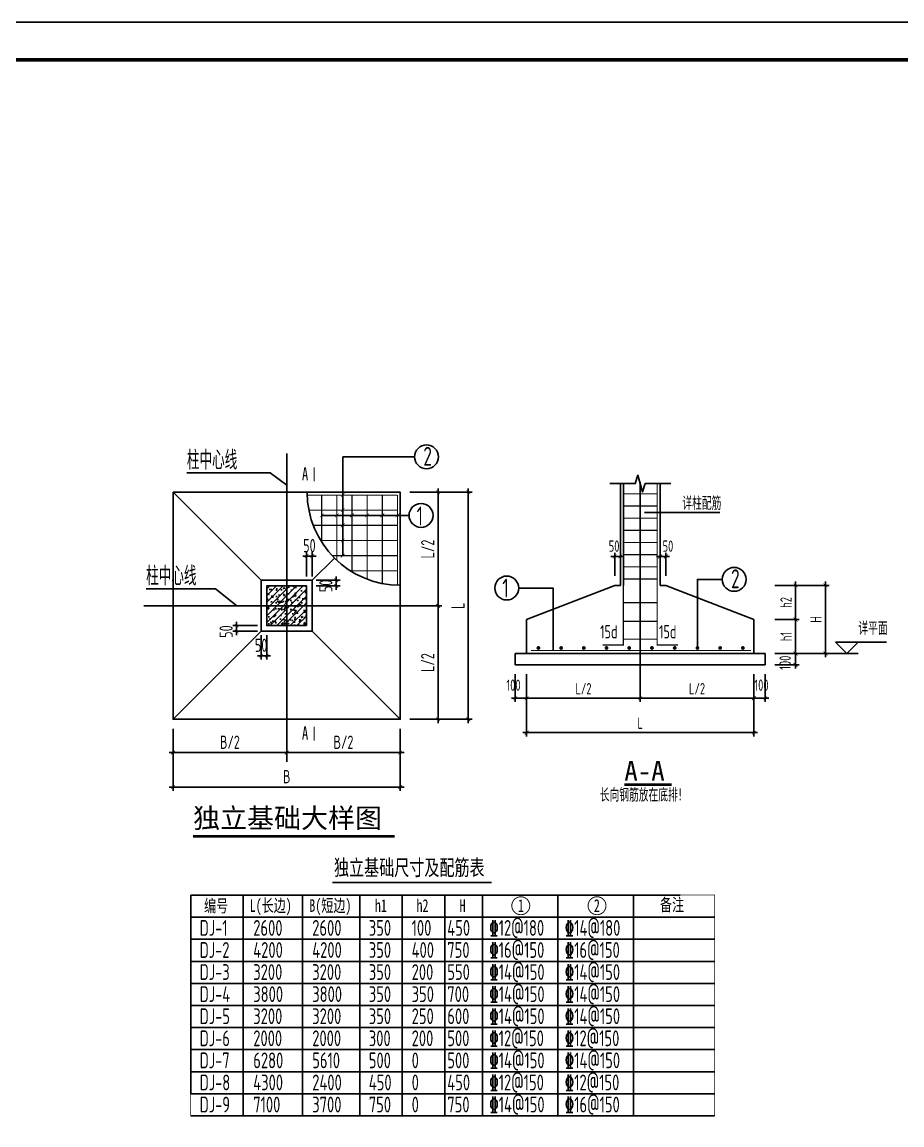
# Model space of a CAD drawing. Extents: x -638872 to -278819, y -139534 to 213996.
# Drawn here: x -498052 to -474816, y 73512 to 102652 of the extents above; entities that cross this region are included whole.
import ezdxf
from ezdxf.enums import TextEntityAlignment as Align

# ---------------------------------------------------------------- set-up
doc = ezdxf.new("R2010")
doc.units = 0
doc.header["$LTSCALE"] = 1000
doc.header["$MEASUREMENT"] = 0
doc.layers.get('0').update_dxf_attribs({"linetype": 'CONTINUOUS'})
doc.layers.get('Defpoints').update_dxf_attribs({"linetype": 'CONTINUOUS'})
for name, color, linetype in [('3T_WOOD', 21, 'CONTINUOUS'), ('DIM_SYMB', 3, 'CONTINUOUS'), ('PUB_TEXT', 7, 'CONTINUOUS'), ('REIN', 1, 'CONTINUOUS'), ('TEXT', 7, 'CONTINUOUS'), ('THIN', 7, 'CONTINUOUS'), ('TK', 4, 'CONTINUOUS')]:
    doc.layers.add(name, color=color, linetype=linetype)
doc.layers.add('COLU_HATCH', color=251, linetype='CONTINUOUS', lineweight=0)
doc.layers.add('DIM', color=3, linetype='CONTINUOUS', lineweight=0)
doc.styles.add('TSSD_Dimension', font='tssdeng.shx', dxfattribs={"width": 0.7, "bigfont": 'hztxt.shx'})
doc.styles.add('TSSD_Label', font='tssdeng.shx', dxfattribs={"width": 0.7, "bigfont": 'hztxt.shx'})
doc.styles.add('TSSD_REIN', font='tssdeng.shx', dxfattribs={"width": 0.7, "bigfont": 'tssdchn.shx'})
doc.styles.add('宋体', font='')
doc.styles.add('黑体', font='simhei.ttf', dxfattribs={"width": 0.8})
doc.styles.get('宋体').set_extended_font_data('宋体')
doc.dimstyles.new('TSSD_100_100', dxfattribs={"dimtxt": 300, "dimasz": 100, "dimexe": 100, "dimexo": 250, "dimgap": 100, "dimtad": 1, "dimdec": 0, "dimzin": 0, "dimdsep": 46, "dimtxsty": 'TSSD_Dimension', "dimblk": 'ARCHTICK', "dimblk1": 'ARCHTICK', "dimblk2": 'ARCHTICK', "dimcen": 0, "dimdle": 100, "dimclrt": 7, "dimadec": 0, "dimazin": 0, "dimtfac": 1, "dimtdec": 0, "dimtix": 1, "dimtmove": 2, "dimatfit": 3, "dimfxl": 0, "dimtolj": 1, "dimtzin": 0, "dimarcsym": 0})

# ---------------------------------------------------------------- blocks, each defined once
blk = doc.blocks.new('_ArchTick')
at = {"color": 0, "linetype": 'ByBlock', "const_width": 0.15}
blk.add_lwpolyline([(-0.5, -0.5), (0.5, 0.5)], dxfattribs=at)
blk = doc.blocks.new('*D523')
at = {"layer": 'Defpoints', "color": 0}
for p in [(3095, 6102), (3245, 6102), (3095, 5309)]:
    blk.add_point(p, dxfattribs=at)
at = {"layer": 'DIM', "color": 0, "lineweight": -2}
for p, q in [((3095, 5852), (3095, 5209)), ((3245, 5852), (3245, 5209)), ((3095, 5309), (2995, 5309)), ((3245, 5309), (3095, 5309)), ((3245, 5309), (3345, 5309))]:
    blk.add_line(p, q, dxfattribs=at)
at = {"layer": 'DIM', "color": 0, "lineweight": -2, "xscale": 100, "yscale": 100, "zscale": 100}
blk.add_blockref('_ArchTick', (3095, 5309), dxfattribs=at)
at = {"layer": 'DIM', "color": 0, "lineweight": -2, "xscale": 100, "yscale": 100, "zscale": 100, "rotation": 180}
blk.add_blockref('_ArchTick', (3245, 5309), dxfattribs=at)
at = {"layer": 'DIM', "color": 7, "insert": (3095, 5584), "char_height": 350, "attachment_point": 5, "style": 'TSSD_Dimension'}
blk.add_mtext('\\A1;50', dxfattribs=at)
blk = doc.blocks.new('*D524')
at = {"layer": 'Defpoints', "color": 0}
for p in [(2446, 5952), (3245, 6102), (3245, 5952)]:
    blk.add_point(p, dxfattribs=at)
at = {"layer": 'DIM', "color": 0, "lineweight": -2}
for p, q in [((2446, 6102), (2446, 6202)), ((2995, 6102), (2346, 6102)), ((2995, 5952), (2346, 5952)), ((2446, 6102), (2446, 5952)), ((2446, 5952), (2446, 5852))]:
    blk.add_line(p, q, dxfattribs=at)
at = {"layer": 'DIM', "color": 0, "lineweight": -2, "xscale": 100, "yscale": 100, "zscale": 100}
for p, rotation in [((2446, 6102), 270), ((2446, 5952), 90)]:
    blk.add_blockref('_ArchTick', p, dxfattribs=dict(at, rotation=rotation))
at = {"layer": 'DIM', "color": 7, "insert": (2171, 5946), "char_height": 350, "attachment_point": 5, "rotation": 90, "style": 'TSSD_Dimension'}
blk.add_mtext('\\A1;50', dxfattribs=at)
blk = doc.blocks.new('*D525')
at = {"layer": 'Defpoints', "color": 0}
for p in [(4445, 7942), (4295, 7152), (4445, 7152)]:
    blk.add_point(p, dxfattribs=at)
at = {"layer": 'DIM', "color": 0, "lineweight": -2}
for p, q in [((4295, 7942), (4195, 7942)), ((4295, 7402), (4295, 8042)), ((4295, 7942), (4445, 7942)), ((4445, 7402), (4445, 8042)), ((4445, 7942), (4545, 7942))]:
    blk.add_line(p, q, dxfattribs=at)
at = {"layer": 'DIM', "color": 0, "lineweight": -2, "xscale": 100, "yscale": 100, "zscale": 100}
blk.add_blockref('_ArchTick', (4295, 7942), dxfattribs=at)
at = {"layer": 'DIM', "color": 0, "lineweight": -2, "xscale": 100, "yscale": 100, "zscale": 100, "rotation": 180}
blk.add_blockref('_ArchTick', (4445, 7942), dxfattribs=at)
at = {"layer": 'DIM', "color": 7, "insert": (4370, 8217), "char_height": 350, "attachment_point": 5, "style": 'TSSD_Dimension'}
blk.add_mtext('\\A1;50', dxfattribs=at)
blk = doc.blocks.new('*D526')
at = {"layer": 'Defpoints', "color": 0}
for p in [(4295, 7302), (5079, 7302), (4295, 7152)]:
    blk.add_point(p, dxfattribs=at)
at = {"layer": 'DIM', "color": 0, "lineweight": -2}
for p, q in [((4545, 7302), (5179, 7302)), ((5079, 7302), (5079, 7402)), ((5079, 7152), (5079, 7302)), ((4545, 7152), (5179, 7152)), ((5079, 7152), (5079, 7052))]:
    blk.add_line(p, q, dxfattribs=at)
at = {"layer": 'DIM', "color": 0, "lineweight": -2, "xscale": 100, "yscale": 100, "zscale": 100}
for p, rotation in [((5079, 7302), 270), ((5079, 7152), 90)]:
    blk.add_blockref('_ArchTick', p, dxfattribs=dict(at, rotation=rotation))
at = {"layer": 'DIM', "color": 7, "insert": (4804, 7152), "char_height": 350, "attachment_point": 5, "rotation": 90, "style": 'TSSD_Dimension'}
blk.add_mtext('\\A1;50', dxfattribs=at)
blk = doc.blocks.new('*D527')
at = {"layer": 'Defpoints', "color": 0}
for p in [(770, 3627), (3770, 3627), (3770, 2747)]:
    blk.add_point(p, dxfattribs=at)
at = {"layer": 'DIM', "color": 0, "lineweight": -2}
for p, q in [((770, 3377), (770, 2647)), ((3770, 3377), (3770, 2647)), ((670, 2747), (3870, 2747))]:
    blk.add_line(p, q, dxfattribs=at)
at = {"layer": 'DIM', "color": 0, "lineweight": -2, "xscale": 100, "yscale": 100, "zscale": 100, "rotation": 180}
blk.add_blockref('_ArchTick', (770, 2747), dxfattribs=at)
at = {"layer": 'DIM', "color": 0, "lineweight": -2, "xscale": 100, "yscale": 100, "zscale": 100}
blk.add_blockref('_ArchTick', (3770, 2747), dxfattribs=at)
at = {"layer": 'DIM', "color": 7, "insert": (2270, 3022), "char_height": 350, "attachment_point": 5, "style": 'TSSD_Dimension'}
blk.add_mtext('\\A1;B/2', dxfattribs=at)
blk = doc.blocks.new('*D528')
at = {"layer": 'Defpoints', "color": 0}
for p in [(3770, 3627), (6770, 3627), (6770, 2747)]:
    blk.add_point(p, dxfattribs=at)
at = {"layer": 'DIM', "color": 0, "lineweight": -2}
for p, q in [((3770, 3377), (3770, 2647)), ((6770, 3377), (6770, 2647)), ((3670, 2747), (6870, 2747))]:
    blk.add_line(p, q, dxfattribs=at)
at = {"layer": 'DIM', "color": 0, "lineweight": -2, "xscale": 100, "yscale": 100, "zscale": 100, "rotation": 180}
blk.add_blockref('_ArchTick', (3770, 2747), dxfattribs=at)
at = {"layer": 'DIM', "color": 0, "lineweight": -2, "xscale": 100, "yscale": 100, "zscale": 100}
blk.add_blockref('_ArchTick', (6770, 2747), dxfattribs=at)
at = {"layer": 'DIM', "color": 7, "insert": (5270, 3022), "char_height": 350, "attachment_point": 5, "style": 'TSSD_Dimension'}
blk.add_mtext('\\A1;B/2', dxfattribs=at)
blk = doc.blocks.new('*D529')
at = {"layer": 'Defpoints', "color": 0}
for p in [(770, 3627), (6770, 3627), (6770, 1837)]:
    blk.add_point(p, dxfattribs=at)
at = {"layer": 'DIM', "color": 0, "lineweight": -2}
for p, q in [((770, 3377), (770, 1737)), ((6770, 3377), (6770, 1737)), ((670, 1837), (6870, 1837))]:
    blk.add_line(p, q, dxfattribs=at)
at = {"layer": 'DIM', "color": 0, "lineweight": -2, "xscale": 100, "yscale": 100, "zscale": 100, "rotation": 180}
blk.add_blockref('_ArchTick', (770, 1837), dxfattribs=at)
at = {"layer": 'DIM', "color": 0, "lineweight": -2, "xscale": 100, "yscale": 100, "zscale": 100}
blk.add_blockref('_ArchTick', (6770, 1837), dxfattribs=at)
at = {"layer": 'DIM', "color": 7, "insert": (3770, 2112), "char_height": 350, "attachment_point": 5, "style": 'TSSD_Dimension'}
blk.add_mtext('\\A1;B', dxfattribs=at)
blk = doc.blocks.new('*D530')
at = {"layer": 'Defpoints', "color": 0}
for p in [(6770, 9627), (6770, 6627), (7769, 6627)]:
    blk.add_point(p, dxfattribs=at)
at = {"layer": 'DIM', "color": 0, "lineweight": -2}
for p, q in [((7020, 9627), (7869, 9627)), ((7769, 9727), (7769, 6527)), ((7020, 6627), (7869, 6627))]:
    blk.add_line(p, q, dxfattribs=at)
at = {"layer": 'DIM', "color": 0, "lineweight": -2, "xscale": 100, "yscale": 100, "zscale": 100}
for p, rotation in [((7769, 9627), 90), ((7769, 6627), 270)]:
    blk.add_blockref('_ArchTick', p, dxfattribs=dict(at, rotation=rotation))
at = {"layer": 'DIM', "color": 7, "insert": (7494, 8127), "char_height": 350, "attachment_point": 5, "rotation": 90, "style": 'TSSD_Dimension'}
blk.add_mtext('\\A1;L/2', dxfattribs=at)
blk = doc.blocks.new('*D531')
at = {"layer": 'Defpoints', "color": 0}
for p in [(6770, 6627), (6770, 3627), (7769, 3627)]:
    blk.add_point(p, dxfattribs=at)
at = {"layer": 'DIM', "color": 0, "lineweight": -2}
for p, q in [((7769, 6727), (7769, 3527)), ((7020, 6627), (7869, 6627)), ((7020, 3627), (7869, 3627))]:
    blk.add_line(p, q, dxfattribs=at)
at = {"layer": 'DIM', "color": 0, "lineweight": -2, "xscale": 100, "yscale": 100, "zscale": 100}
for p, rotation in [((7769, 6627), 90), ((7769, 3627), 270)]:
    blk.add_blockref('_ArchTick', p, dxfattribs=dict(at, rotation=rotation))
at = {"layer": 'DIM', "color": 7, "insert": (7494, 5127), "char_height": 350, "attachment_point": 5, "rotation": 90, "style": 'TSSD_Dimension'}
blk.add_mtext('\\A1;L/2', dxfattribs=at)
blk = doc.blocks.new('*D532')
at = {"layer": 'Defpoints', "color": 0}
for p in [(6770, 9627), (6770, 3627), (8567, 3627)]:
    blk.add_point(p, dxfattribs=at)
at = {"layer": 'DIM', "color": 0, "lineweight": -2}
for p, q in [((7020, 9627), (8667, 9627)), ((8567, 9727), (8567, 3527)), ((7020, 3627), (8667, 3627))]:
    blk.add_line(p, q, dxfattribs=at)
at = {"layer": 'DIM', "color": 0, "lineweight": -2, "xscale": 100, "yscale": 100, "zscale": 100}
for p, rotation in [((8567, 9627), 90), ((8567, 3627), 270)]:
    blk.add_blockref('_ArchTick', p, dxfattribs=dict(at, rotation=rotation))
at = {"layer": 'DIM', "color": 7, "insert": (8292, 6627), "char_height": 350, "attachment_point": 5, "rotation": 90, "style": 'TSSD_Dimension'}
blk.add_mtext('\\A1;L', dxfattribs=at)
blk = doc.blocks.new('*D543')
at = {"layer": 'Defpoints', "color": 0}
for p in [(842, 3719), (6842, 3719), (6842, 1928)]:
    blk.add_point(p, dxfattribs=at)
at = {"layer": 'DIM', "color": 0, "lineweight": -2}
for p, q in [((842, 3469), (842, 1828)), ((6842, 3469), (6842, 1828)), ((742, 1928), (6942, 1928))]:
    blk.add_line(p, q, dxfattribs=at)
at = {"layer": 'DIM', "color": 0, "lineweight": -2, "xscale": 100, "yscale": 100, "zscale": 100, "rotation": 180}
blk.add_blockref('_ArchTick', (842, 1928), dxfattribs=at)
at = {"layer": 'DIM', "color": 0, "lineweight": -2, "xscale": 100, "yscale": 100, "zscale": 100}
blk.add_blockref('_ArchTick', (6842, 1928), dxfattribs=at)
at = {"layer": 'DIM', "color": 7, "insert": (3842, 2178), "char_height": 300, "attachment_point": 5, "style": 'TSSD_Dimension'}
blk.add_mtext('\\A1;L', dxfattribs=at)
blk = doc.blocks.new('*D533')
at = {"layer": 'Defpoints', "color": 0}
for p in [(3317, 6581), (3167, 5819), (3317, 5819)]:
    blk.add_point(p, dxfattribs=at)
at = {"layer": 'DIM', "color": 0, "lineweight": -2}
for p, q in [((3167, 6581), (3067, 6581)), ((3167, 6069), (3167, 6681)), ((3167, 6581), (3317, 6581)), ((3317, 6069), (3317, 6681)), ((3317, 6581), (3417, 6581))]:
    blk.add_line(p, q, dxfattribs=at)
at = {"layer": 'DIM', "color": 0, "lineweight": -2, "xscale": 100, "yscale": 100, "zscale": 100}
blk.add_blockref('_ArchTick', (3167, 6581), dxfattribs=at)
at = {"layer": 'DIM', "color": 0, "lineweight": -2, "xscale": 100, "yscale": 100, "zscale": 100, "rotation": 180}
blk.add_blockref('_ArchTick', (3317, 6581), dxfattribs=at)
at = {"layer": 'DIM', "color": 7, "insert": (3151, 6856), "char_height": 300, "attachment_point": 5, "style": 'TSSD_Dimension'}
blk.add_mtext('\\A1;50', dxfattribs=at)
blk = doc.blocks.new('*D534')
at = {"layer": 'Defpoints', "color": 0}
for p in [(4367, 6581), (4367, 5819), (4517, 5819)]:
    blk.add_point(p, dxfattribs=at)
at = {"layer": 'DIM', "color": 0, "lineweight": -2}
for p, q in [((4367, 6581), (4267, 6581)), ((4367, 6069), (4367, 6681)), ((4517, 6581), (4367, 6581)), ((4517, 6069), (4517, 6681)), ((4517, 6581), (4617, 6581))]:
    blk.add_line(p, q, dxfattribs=at)
at = {"layer": 'DIM', "color": 0, "lineweight": -2, "xscale": 100, "yscale": 100, "zscale": 100}
blk.add_blockref('_ArchTick', (4367, 6581), dxfattribs=at)
at = {"layer": 'DIM', "color": 0, "lineweight": -2, "xscale": 100, "yscale": 100, "zscale": 100, "rotation": 180}
blk.add_blockref('_ArchTick', (4517, 6581), dxfattribs=at)
at = {"layer": 'DIM', "color": 7, "insert": (4573, 6856), "char_height": 300, "attachment_point": 5, "style": 'TSSD_Dimension'}
blk.add_mtext('\\A1;50', dxfattribs=at)
blk = doc.blocks.new('*D535')
at = {"layer": 'Defpoints', "color": 0}
for p in [(7142, 4019), (7942, 4019), (7142, 3719)]:
    blk.add_point(p, dxfattribs=at)
at = {"layer": 'DIM', "color": 0, "lineweight": -2}
for p, q in [((7942, 3619), (7942, 4119)), ((7392, 4019), (8042, 4019)), ((7392, 3719), (8042, 3719))]:
    blk.add_line(p, q, dxfattribs=at)
at = {"layer": 'DIM', "color": 0, "lineweight": -2, "xscale": 100, "yscale": 100, "zscale": 100}
for p, rotation in [((7942, 4019), 90), ((7942, 3719), 270)]:
    blk.add_blockref('_ArchTick', p, dxfattribs=dict(at, rotation=rotation))
at = {"layer": 'DIM', "color": 7, "insert": (7667, 3776), "char_height": 300, "attachment_point": 5, "rotation": 90, "style": 'TSSD_Dimension'}
blk.add_mtext('\\A1;100', dxfattribs=at)
blk = doc.blocks.new('*D536')
at = {"layer": 'Defpoints', "color": 0}
for p in [(7142, 4919), (7942, 4919), (7142, 4019)]:
    blk.add_point(p, dxfattribs=at)
at = {"layer": 'DIM', "color": 0, "lineweight": -2}
for p, q in [((7942, 3919), (7942, 5019)), ((7392, 4919), (8042, 4919)), ((7392, 4019), (8042, 4019))]:
    blk.add_line(p, q, dxfattribs=at)
at = {"layer": 'DIM', "color": 0, "lineweight": -2, "xscale": 100, "yscale": 100, "zscale": 100}
for p, rotation in [((7942, 4919), 90), ((7942, 4019), 270)]:
    blk.add_blockref('_ArchTick', p, dxfattribs=dict(at, rotation=rotation))
at = {"layer": 'DIM', "color": 7, "insert": (7692, 4469), "char_height": 300, "attachment_point": 5, "rotation": 90, "style": 'TSSD_Dimension'}
blk.add_mtext('\\A1;h1', dxfattribs=at)
blk = doc.blocks.new('*D537')
at = {"layer": 'Defpoints', "color": 0}
for p in [(7331, 5819), (7942, 5819), (7142, 4919)]:
    blk.add_point(p, dxfattribs=at)
at = {"layer": 'DIM', "color": 0, "lineweight": -2}
for p, q in [((7942, 4819), (7942, 5919)), ((7581, 5819), (8042, 5819)), ((7392, 4919), (8042, 4919))]:
    blk.add_line(p, q, dxfattribs=at)
at = {"layer": 'DIM', "color": 0, "lineweight": -2, "xscale": 100, "yscale": 100, "zscale": 100}
for p, rotation in [((7942, 5819), 90), ((7942, 4919), 270)]:
    blk.add_blockref('_ArchTick', p, dxfattribs=dict(at, rotation=rotation))
at = {"layer": 'DIM', "color": 7, "insert": (7692, 5369), "char_height": 300, "attachment_point": 5, "rotation": 90, "style": 'TSSD_Dimension'}
blk.add_mtext('\\A1;h2', dxfattribs=at)
blk = doc.blocks.new('*D538')
at = {"layer": 'Defpoints', "color": 0}
for p in [(7142, 5819), (8733, 5819), (7142, 4019)]:
    blk.add_point(p, dxfattribs=at)
at = {"layer": 'DIM', "color": 0, "lineweight": -2}
for p, q in [((8733, 3919), (8733, 5919)), ((7392, 5819), (8833, 5819)), ((7392, 4019), (8833, 4019))]:
    blk.add_line(p, q, dxfattribs=at)
at = {"layer": 'DIM', "color": 0, "lineweight": -2, "xscale": 100, "yscale": 100, "zscale": 100}
for p, rotation in [((8733, 5819), 90), ((8733, 4019), 270)]:
    blk.add_blockref('_ArchTick', p, dxfattribs=dict(at, rotation=rotation))
at = {"layer": 'DIM', "color": 7, "insert": (8483, 4919), "char_height": 300, "attachment_point": 5, "rotation": 90, "style": 'TSSD_Dimension'}
blk.add_mtext('\\A1;H', dxfattribs=at)
blk = doc.blocks.new('*D539')
at = {"layer": 'Defpoints', "color": 0}
for p in [(542, 3719), (842, 3719), (842, 2838)]:
    blk.add_point(p, dxfattribs=at)
at = {"layer": 'DIM', "color": 0, "lineweight": -2}
for p, q in [((542, 3469), (542, 2738)), ((842, 3469), (842, 2738)), ((442, 2838), (942, 2838))]:
    blk.add_line(p, q, dxfattribs=at)
at = {"layer": 'DIM', "color": 0, "lineweight": -2, "xscale": 100, "yscale": 100, "zscale": 100, "rotation": 180}
blk.add_blockref('_ArchTick', (542, 2838), dxfattribs=at)
at = {"layer": 'DIM', "color": 0, "lineweight": -2, "xscale": 100, "yscale": 100, "zscale": 100}
blk.add_blockref('_ArchTick', (842, 2838), dxfattribs=at)
at = {"layer": 'DIM', "color": 7, "insert": (495, 3183), "char_height": 300, "attachment_point": 5, "style": 'TSSD_Dimension'}
blk.add_mtext('\\A1;100', dxfattribs=at)
blk = doc.blocks.new('*D540')
at = {"layer": 'Defpoints', "color": 0}
for p in [(842, 3719), (3842, 3719), (3842, 2838)]:
    blk.add_point(p, dxfattribs=at)
at = {"layer": 'DIM', "color": 0, "lineweight": -2}
for p, q in [((842, 3469), (842, 2738)), ((3842, 3469), (3842, 2738)), ((742, 2838), (3942, 2838))]:
    blk.add_line(p, q, dxfattribs=at)
at = {"layer": 'DIM', "color": 0, "lineweight": -2, "xscale": 100, "yscale": 100, "zscale": 100, "rotation": 180}
blk.add_blockref('_ArchTick', (842, 2838), dxfattribs=at)
at = {"layer": 'DIM', "color": 0, "lineweight": -2, "xscale": 100, "yscale": 100, "zscale": 100}
blk.add_blockref('_ArchTick', (3842, 2838), dxfattribs=at)
at = {"layer": 'DIM', "color": 7, "insert": (2342, 3088), "char_height": 300, "attachment_point": 5, "style": 'TSSD_Dimension'}
blk.add_mtext('\\A1;L/2', dxfattribs=at)
blk = doc.blocks.new('*D541')
at = {"layer": 'Defpoints', "color": 0}
for p in [(3842, 3719), (6842, 3719), (6842, 2838)]:
    blk.add_point(p, dxfattribs=at)
at = {"layer": 'DIM', "color": 0, "lineweight": -2}
for p, q in [((3842, 3469), (3842, 2738)), ((6842, 3469), (6842, 2738)), ((3742, 2838), (6942, 2838))]:
    blk.add_line(p, q, dxfattribs=at)
at = {"layer": 'DIM', "color": 0, "lineweight": -2, "xscale": 100, "yscale": 100, "zscale": 100, "rotation": 180}
blk.add_blockref('_ArchTick', (3842, 2838), dxfattribs=at)
at = {"layer": 'DIM', "color": 0, "lineweight": -2, "xscale": 100, "yscale": 100, "zscale": 100}
blk.add_blockref('_ArchTick', (6842, 2838), dxfattribs=at)
at = {"layer": 'DIM', "color": 7, "insert": (5342, 3088), "char_height": 300, "attachment_point": 5, "style": 'TSSD_Dimension'}
blk.add_mtext('\\A1;L/2', dxfattribs=at)
blk = doc.blocks.new('*D542')
at = {"layer": 'Defpoints', "color": 0}
for p in [(6842, 3719), (7142, 3719), (7142, 2838)]:
    blk.add_point(p, dxfattribs=at)
at = {"layer": 'DIM', "color": 0, "lineweight": -2}
for p, q in [((6842, 3469), (6842, 2738)), ((7142, 3469), (7142, 2738)), ((6742, 2838), (7242, 2838))]:
    blk.add_line(p, q, dxfattribs=at)
at = {"layer": 'DIM', "color": 0, "lineweight": -2, "xscale": 100, "yscale": 100, "zscale": 100, "rotation": 180}
blk.add_blockref('_ArchTick', (6842, 2838), dxfattribs=at)
at = {"layer": 'DIM', "color": 0, "lineweight": -2, "xscale": 100, "yscale": 100, "zscale": 100}
blk.add_blockref('_ArchTick', (7142, 2838), dxfattribs=at)
at = {"layer": 'DIM', "color": 7, "insert": (7043, 3183), "char_height": 300, "attachment_point": 5, "style": 'TSSD_Dimension'}
blk.add_mtext('\\A1;100', dxfattribs=at)
blk = doc.blocks.new('GeYuanFrame_45878885', base_point=(18.76, 4.34))
at = {"layer": 'TK'}
blk.add_line((43.76, 414.34), (751.76, 414.34), dxfattribs=at)
blk.add_lwpolyline([(18.76, 424.34), (761.76, 424.34), (761.76, 4.34), (18.76, 4.34), (18.76, 424.34)], dxfattribs=at)
at = {"layer": 'TK', "const_width": 1}
blk.add_lwpolyline([(751.76, 414.34), (43.76, 414.34), (43.76, 14.34), (751.76, 14.34)], close=True, dxfattribs=at)
blk = doc.blocks.new('A$C35EC7706')
h = blk.add_hatch()
h.set_pattern_fill('钢筋混凝土', color=256, scale=50, style=0)
h.set_pattern_definition([(45, (-209920.32, -133232.81), (-88.38835, 88.38835), []), (50, (-209920.32, -133232.8), (358.6301, -31.37607), [37.5, -412.5]), (355, (-209920.32, -133232.8), (-69.37567, 376.09607), [30, -330]), (100.4514, (-209890.44, -133235.43), (289.2547, 344.71977), [31.8701, -350.57106]), (46.1842, (-209920.32, -133132.8), (533.6205, -82.7595), [56.25, -618.75]), (96.6356, (-209875.86, -133139.7), (467.3314, 487.0589), [47.8051, -525.8565]), (351.1842, (-209920.3, -133132.8), (467.331, 487.0593), [45, -495]), (21, (-209870.32, -133157.8), (298.45353, -201.30945), [37.5, -412.5]), (326, (-209870.32, -133157.8), (121.65767, 362.575), [30, -330]), (71.4514, (-209845.45, -133174.6), (420.1113, 161.26525), [31.8701, -350.57106]), (37.5, (-209920.32, -133232.81), (6.07993, 166.44693), [0, -326, 0, -335, 0, -331.25]), (7.5, (-209920.32, -133232.81), (131.53477, 197.20586), [0, -191, 0, -318.5, 0, -126.25]), (327.5, (-210031.82, -133232.81), (266.91122, -11.277436), [0, -125, 0, -390, 0, -517.5]), (317.5, (-210081.82, -133232.81), (291.59308, 50.0525), [0, -162.5, 0, -259, 0, -367.5])])
h.paths.add_polyline_path([(3244.6, 7152.4), (3244.6, 6102.4), (4294.6, 6102.4), (4294.6, 7152.4)])
for p, q in [((3769.6, 10652.9), (3769.6, 2505.3)), ((5248.5, 7952.4), (5248.5, 10561.9)), ((5248.5, 10561.9), (7145.3, 10561.9)), ((3094.6, 7302.4), (769.6, 9627.4)), ((4694.6, 9015.6), (7002.4, 9015.6)), ((4444.6, 7302.4), (5030.5, 7888.4)), ((4294.6, 7152.4), (3244.6, 7152.4)), ((4294.6, 6102.4), (4294.6, 7152.4)), ((7635.2, 6627.4), (0, 6627.4)), ((769.6, 3627.4), (3094.6, 5952.4)), ((4444.6, 5952.4), (6769.6, 3627.4))]:
    blk.add_line(p, q)
at = {"const_width": 30}
for points in [[(4493.9, 9915.9), (4493.9, 10284.5)], [(4493.9, 3063.3), (4493.9, 3431.8)]]:
    blk.add_lwpolyline(points, dxfattribs=at)
for points in [[(1134.8, 10137.8), (3332.8, 10137.8), (3769.6, 9811.2)], [(769.6, 9627.4), (6769.6, 9627.4), (6769.6, 3627.4), (769.6, 3627.4), (769.6, 9627.4)], [(58.5, 7075.9), (1887.1, 7075.9), (2452.7, 6627.4)], [(4294.6, 6102.4), (4294.6, 7152.4), (3244.6, 7152.4), (3244.6, 6102.4), (4294.6, 6102.4)]]:
    blk.add_lwpolyline(points)
blk.add_lwpolyline([(4444.6, 5952.4), (4444.6, 7302.4), (3094.6, 7302.4), (3094.6, 5952.4)], close=True)
for centre in [(7461.2, 10561.9), (7318.4, 9015.6)]:
    blk.add_circle(centre, 315.9)
blk.add_arc((6769.6, 9627.4), 2459.4, 180, 270)
at = {"layer": 'DIM_SYMB', "const_width": 70}
blk.add_lwpolyline([(1297, 538.8), (6617.5, 538.8)], dxfattribs=at)
at = {"layer": 'REIN', "const_width": 30}
for points in [[(4310.2, 9552.4), (6694.6, 9552.4)], [(4694.6, 9552.4), (4694.6, 8307.2)], [(5094.6, 9552.4), (5094.6, 7826.6)], [(5494.6, 9552.4), (5494.6, 7524.3)], [(5894.6, 9552.4), (5894.6, 7328.9)], [(6294.6, 9552.4), (6294.6, 7214.3)], [(6694.6, 9552.4), (6694.6, 7168)], [(4356.5, 9152.4), (6694.6, 9152.4)], [(4471.1, 8752.4), (6694.6, 8752.4)], [(4666.5, 8352.4), (6694.6, 8352.4)], [(4968.8, 7952.4), (6694.6, 7952.4)], [(5449.3, 7552.4), (6694.6, 7552.4)]]:
    blk.add_lwpolyline(points, dxfattribs=at)
at = {"layer": 'DIM', "xscale": 100, "yscale": 100, "zscale": 100, "rotation": 180}
for p in [(5248.5, 9552.4), (4694.6, 9015.6), (5094.6, 9015.6), (5248.5, 9152.4), (5494.6, 9015.6), (5894.6, 9015.6), (6294.6, 9015.6), (6694.6, 9015.6), (5248.5, 8752.4), (5248.5, 8352.4), (5248.5, 7952.4)]:
    blk.add_blockref('_ArchTick', p, dxfattribs=at)
at = {"layer": 'DIM_SYMB', "color": 7, "style": '黑体'}
blk.add_text('独立基础大样图', height=522.78, dxfattribs=at).set_placement((1297, 755.6))
at = {"layer": 'TEXT', "width": 0.7}
for s, height, style, p in [('2', 500, 'TSSD_REIN', (7378.6, 10327.2)), ('柱中心线', 500, 'TSSD_REIN', (1135, 10227.2)), ('A', 350, '宋体', (4172.8, 9937.8)), ('1', 500, 'TSSD_REIN', (7202, 8747)), ('柱中心线', 500, 'TSSD_REIN', (58.7, 7165.2)), ('A', 350, '宋体', (4172.8, 3087.8))]:
    blk.add_text(s, height=height, dxfattribs=dict(at, style=style)).set_placement(p)
at = {"layer": 'DIM'}
for base, p1, p2, text, picture, middle in [((7768.5, 6627.4), (6769.6, 9627.4), (6769.6, 6627.4), 'L/2', '*D530', (7493.5, 8127.4)), ((8567.4, 3627.4), (6769.6, 9627.4), (6769.6, 3627.4), 'L', '*D532', (8292.4, 6627.4)), ((7768.5, 3627.4), (6769.6, 6627.4), (6769.6, 3627.4), 'L/2', '*D531', (7493.5, 5127.4))]:
    dim = blk.add_linear_dim(base=base, p1=p1, p2=p2, angle=90, text=text, dimstyle='TSSD_100_100', dxfattribs=at)
    dim.commit()
    dim.dimension.update_dxf_attribs({"geometry": picture, "text_midpoint": middle})
for base, p1, p2, text, picture, middle in [((4444.6, 7941.7), (4294.6, 7152.4), (4444.6, 7152.4), '50', '*D525', (4369.6, 8216.7)), ((3769.6, 2747.3), (769.6, 3627.4), (3769.6, 3627.4), 'B/2', '*D527', (2269.6, 3022.3)), ((6769.6, 1837.2), (769.6, 3627.4), (6769.6, 3627.4), 'B', '*D529', (3769.6, 2112.2)), ((6769.6, 2747.3), (3769.6, 3627.4), (6769.6, 3627.4), 'B/2', '*D528', (5269.6, 3022.3))]:
    dim = blk.add_linear_dim(base=base, p1=p1, p2=p2, text=text, dimstyle='TSSD_100_100', dxfattribs=at)
    dim.commit()
    dim.dimension.update_dxf_attribs({"geometry": picture, "text_midpoint": middle})
for base, p1, p2, picture, middle in [((5079.5, 7302.4), (4294.6, 7152.4), (4294.6, 7302.4), '*D526', (4804.5, 7152.4)), ((2446.2, 5952.4), (3244.6, 6102.4), (3244.6, 5952.4), '*D524', (2171.2, 5946.3))]:
    dim = blk.add_linear_dim(base=base, p1=p1, p2=p2, angle=90, text='50', dimstyle='TSSD_100_100', dxfattribs=at)
    dim.commit()
    dim.dimension.update_dxf_attribs({"geometry": picture, "text_midpoint": middle, "dimtype": 128})
dim = blk.add_linear_dim(base=(3094.6, 5308.9), p1=(3244.6, 6102.4), p2=(3094.6, 6102.4), text='50', dimstyle='TSSD_100_100', dxfattribs=at)
dim.commit()
dim.dimension.update_dxf_attribs({"geometry": '*D523', "text_midpoint": (3094.6, 5583.9), "dimtype": 128})
blk = doc.blocks.new('A$C3E4D3828')
for p, q in [((3317, 8509.5), (3317, 5818.6)), ((3397, 8509.5), (3397, 5818.6)), ((3842, 3468.6), (3842, 8549.2)), ((4367, 8509.5), (4367, 5818.6)), ((3957.5, 7740.6), (5941.2, 7740.6)), ((842, 4918.6), (3167, 5818.6)), ((3317, 5818.6), (3167, 5818.6)), ((4367, 5818.6), (4517, 5818.6)), ((6842, 4918.6), (4517, 5818.6)), ((842, 4018.6), (842, 4918.6)), ((6842, 4918.6), (6842, 4018.6)), ((7142, 4018.6), (542, 4018.6)), ((542, 3718.6), (542, 4018.6)), ((7142, 4018.6), (7142, 3718.6)), ((7142, 3718.6), (542, 3718.6))]:
    blk.add_line(p, q)
for points in [[(5351.7, 4165.4), (5351.7, 5978.2), (6006.9, 5978.2)], [(1539.4, 4098.6), (1539.4, 5749.1), (631.8, 5749.1)]]:
    blk.add_lwpolyline(points)
for centre in [(6322.8, 5978.2), (315.9, 5749.1)]:
    blk.add_circle(centre, 315.9)
at = {"layer": 'DIM_SYMB', "const_width": 70}
blk.add_lwpolyline([(3421.2, 555.7), (4671.7, 555.7)], dxfattribs=at)
at = {"layer": 'REIN', "const_width": 30}
for points in [[(3397, 8509.5), (3397, 4245.3), (2847.6, 4245.3)], [(4287, 8509.5), (4287, 4245.3), (4836.5, 4245.3)], [(3397, 8237.8), (4287, 8237.8)], [(3397, 7916.3), (4287, 7916.3)], [(3397, 7594.8), (4287, 7594.8)], [(3397, 7273.3), (4287, 7273.3)], [(3397, 6951.8), (4287, 6951.8)], [(3397, 6630.3), (4287, 6630.3)], [(3397, 6308.8), (4287, 6308.8)], [(3397, 5987.3), (4287, 5987.3)], [(3397, 5364), (4287, 5364)], [(3397, 4870.5), (4287, 4870.5)], [(3397, 4396.5), (4287, 4396.5)], [(956, 4098.6), (6766, 4098.6)]]:
    blk.add_lwpolyline(points, dxfattribs=at)
at = {"layer": 'REIN', "const_width": 50}
for points in [[(1126.7, 4165.4, 1), (1176.7, 4165.4, 1)], [(1726.7, 4165.4, 1), (1776.7, 4165.4, 1)], [(2326.7, 4165.4, 1), (2376.7, 4165.4, 1)], [(2926.7, 4165.4, 1), (2976.7, 4165.4, 1)], [(3526.7, 4165.4, 1), (3576.7, 4165.4, 1)], [(4126.7, 4165.4, 1), (4176.7, 4165.4, 1)], [(4726.7, 4165.4, 1), (4776.7, 4165.4, 1)], [(5326.7, 4165.4, 1), (5376.7, 4165.4, 1)], [(5926.7, 4165.4, 1), (5976.7, 4165.4, 1)], [(6526.7, 4165.4, 1), (6576.7, 4165.4, 1)]]:
    blk.add_lwpolyline(points, format="xyb", close=True, dxfattribs=at)
at = {"layer": 'THIN'}
for p, q in [((9301.1, 4018.6), (9001.1, 4318.6)), ((9001.1, 4318.6), (9601.1, 4318.6)), ((9301.1, 4018.6), (9601.1, 4318.6)), ((9601.1, 4318.6), (10341.5, 4318.6)), ((8833.3, 4018.6), (9601.1, 4018.6)), ((9301.1, 4018.6), (9301.1, 4018.6))]:
    blk.add_line(p, q, dxfattribs=at)
blk.add_lwpolyline([(3037, 8509.5), (3712, 8509.5), (3782, 8729.5), (3902, 8289.5), (3972, 8509.5), (4647, 8509.5)], dxfattribs=at)
at = {"layer": 'PUB_TEXT', "style": '黑体'}
blk.add_text('A-A', height=522.78, dxfattribs=at).set_placement((3421.2, 655.5))
at = {"layer": 'TEXT', "style": 'TSSD_REIN', "width": 0.7}
for s, height, p in [('详柱配筋', 350, (4955, 7811.8)), ('2', 500, (6240.2, 5743.5)), ('1', 500, (199.5, 5497.7))]:
    blk.add_text(s, height=height, dxfattribs=at).set_placement(p)
for p in [(2781.7, 4313.3), (4338.1, 4313.3)]:
    blk.add_text('15d', height=350, dxfattribs=at).set_placement(p, align=Align.BOTTOM_LEFT)
at = {"layer": 'THIN', "style": 'TSSD_Label', "width": 0.7}
for s, p in [('详平面', (10374, 4401.4)), ('长向钢筋放在底排！', (5089.3, 0))]:
    blk.add_text(s, height=350, dxfattribs=at).set_placement(p, align=Align.BOTTOM_RIGHT)
at = {"layer": 'DIM'}
dim = blk.add_linear_dim(base=(3317, 6581.5), p1=(3167, 5818.6), p2=(3317, 5818.6), text='50', dimstyle='TSSD_100_100', dxfattribs=at)
dim.commit()
dim.dimension.update_dxf_attribs({"geometry": '*D533', "text_midpoint": (3151.1, 6856.5), "dimtype": 128})
for base, p1, p2, angle, text, picture, middle, dimtype in [((4367, 6581.5), (4517, 5818.6), (4367, 5818.6), 180, '50', '*D534', (4572.8, 6856.5), 128), ((7941.6, 4018.6), (7142, 3718.6), (7142, 4018.6), 90, '100', '*D535', (7666.6, 3776.1), 128), ((842, 2838.4), (542, 3718.6), (842, 3718.6), 0, '100', '*D539', (494.6, 3183.4), 129), ((7142, 2838.4), (6842, 3718.6), (7142, 3718.6), 0, '100', '*D542', (7042.7, 3183.4), 129)]:
    dim = blk.add_linear_dim(base=base, p1=p1, p2=p2, angle=angle, text=text, dimstyle='TSSD_100_100', dxfattribs=at)
    dim.commit()
    dim.dimension.update_dxf_attribs({"geometry": picture, "text_midpoint": middle, "dimtype": dimtype})
for base, p1, p2, text, picture, middle in [((7941.6, 5818.6), (7142, 4918.6), (7330.9, 5818.6), 'h2', '*D537', (7691.6, 5368.6)), ((8733.3, 5818.6), (7142, 4018.6), (7142, 5818.6), 'H', '*D538', (8483.3, 4918.6)), ((7941.6, 4918.6), (7142, 4018.6), (7142, 4918.6), 'h1', '*D536', (7691.6, 4468.6))]:
    dim = blk.add_linear_dim(base=base, p1=p1, p2=p2, angle=90, text=text, dimstyle='TSSD_100_100', dxfattribs=at)
    dim.commit()
    dim.dimension.update_dxf_attribs({"geometry": picture, "text_midpoint": middle})
dim = blk.add_linear_dim(base=(6842, 1928.3), p1=(842, 3718.6), p2=(6842, 3718.6), text='L', dimstyle='TSSD_100_100', dxfattribs=at)
dim.commit()
dim.dimension.update_dxf_attribs({"geometry": '*D543', "text_midpoint": (3842, 2178.3)})
for p1, p2, picture, middle in [((842, 3718.6), (3842, 3718.6), '*D540', (2342, 3088.4)), ((3842, 3718.6), (6842, 3718.6), '*D541', (5342, 3088.4))]:
    dim = blk.add_aligned_dim(p1=p1, p2=p2, distance=-880.2, text='L/2', dimstyle='TSSD_100_100', dxfattribs=at)
    dim.commit()
    dim.dimension.update_dxf_attribs({"geometry": picture, "text_midpoint": middle})

msp = doc.modelspace()

# ---------------------------------------------------------------- linework, layer by layer
for p, q in [((-493597.72, 79584.34), (-480671.53, 79584.34)), ((-493597.72, 79584.34), (-493597.72, 74334.34)), ((-492209.9, 79584.34), (-492209.9, 73751.01)), ((-490649.44, 79584.34), (-490649.44, 73751.01)), ((-489134.95, 79584.34), (-489134.95, 73751.01)), ((-488010.47, 79584.34), (-488010.47, 73751.01)), ((-486886, 79584.34), (-486886, 73751.01)), ((-485892.83, 79584.34), (-485892.83, 73751.01)), ((-483899.75, 79584.34), (-483899.75, 73751.01)), ((-481906.66, 79584.34), (-481906.66, 73751.01)), ((-493597.72, 79001.01), (-479763.3, 79001.01)), ((-493597.72, 78417.68), (-479763.3, 78417.68)), ((-493597.72, 78417.68), (-479763.3, 78417.68)), ((-493597.72, 77834.34), (-479763.3, 77834.34)), ((-493597.72, 77251.01), (-479763.3, 77251.01)), ((-493597.72, 76667.68), (-479763.3, 76667.68)), ((-493597.72, 76084.34), (-479763.3, 76084.34)), ((-493597.72, 75501.01), (-479763.3, 75501.01)), ((-493597.72, 74917.68), (-479763.3, 74917.68)), ((-493597.72, 74334.34), (-479763.3, 74334.34)), ((-493597.72, 73751.01), (-479763.3, 73751.01))]:
    msp.add_line(p, q)
for points, const_width in [([(-489857.18, 79916.85), (-485647.2, 79916.85)], 41.67), ([(-493597.72, 79584.34), (-493597.72, 73751.01)], 16.67), ([(-479763.3, 73751.01), (-479763.3, 79584.34), (-493597.72, 79584.34)], 16.67)]:
    msp.add_lwpolyline(points, dxfattribs=dict(const_width=const_width))
at = {"const_width": 25}
for points in [[(-484644.79, 79303.55, 1), (-485118.16, 79303.55, 1)], [(-482631.53, 79303.55, 1), (-483104.9, 79303.55, 1)]]:
    msp.add_lwpolyline(points, format="xyb", close=True, dxfattribs=at)

# ---------------------------------------------------------------- block references
at = {"layer": '3T_WOOD'}
for name, p in [('A$C35EC7706', (-494833.77, 80601.93)), ('A$C3E4D3828', (-485568.63, 81948.85))]:
    msp.add_blockref(name, p, dxfattribs=at)
at = {"layer": 'COLU_HATCH', "xscale": 100, "yscale": 100, "zscale": 100}
msp.add_blockref('GeYuanFrame_45878885', (-533145.38, 60652.29), dxfattribs=at)

# ---------------------------------------------------------------- texts
at = {"layer": 'TEXT', "width": 0.7}
for s, height, style, p in [('独立基础尺寸及配筋表', 416.667, '宋体', (-489815.11, 80104.28)), ('编号', 333.333, '宋体', (-493245.24, 79135.14)), ('L(长边)', 333.333, '宋体', (-492041.81, 79142.34)), ('B(短边)', 333.333, '宋体', (-490467.05, 79142.34)), ('h1', 333.333, '宋体', (-488736.23, 79142.34)), ('h2', 333.333, '宋体', (-487635.81, 79142.34)), ('H', 333.33, '宋体', (-486498.56, 79142.34)), ('1', 333.33, '宋体', (-484955.79, 79142.34)), ('2', 333.33, '宋体', (-482950.77, 79142.34)), ('备注', 333.333, '宋体', (-481205.37, 79164.14)), ('DJ-1', 416.667, 'TSSD_REIN', (-493362.43, 78509.31)), ('2600', 416.667, 'TSSD_REIN', (-490388.96, 78509.31)), ('100', 416.667, 'TSSD_REIN', (-487763.33, 78509.31)), ('DJ-2', 416.667, 'TSSD_REIN', (-493362.43, 77925.98)), ('4200', 416.667, 'TSSD_REIN', (-490388.96, 77925.98)), ('400', 416.667, 'TSSD_REIN', (-487763.33, 77925.98)), ('DJ-3', 416.667, 'TSSD_REIN', (-493362.43, 77342.65)), ('3200', 416.667, 'TSSD_REIN', (-490388.96, 77342.65)), ('200', 416.667, 'TSSD_REIN', (-487763.33, 77342.65)), ('DJ-4', 416.667, 'TSSD_REIN', (-493362.43, 76759.31)), ('3800', 416.667, 'TSSD_REIN', (-490388.96, 76759.31)), ('350', 416.667, 'TSSD_REIN', (-487763.33, 76759.31)), ('DJ-5', 416.667, 'TSSD_REIN', (-493362.43, 76175.98)), ('3200', 416.667, 'TSSD_REIN', (-490388.96, 76175.98)), ('250', 416.667, 'TSSD_REIN', (-487763.33, 76175.98)), ('DJ-6', 416.667, 'TSSD_REIN', (-493362.43, 75592.65)), ('2000', 416.667, 'TSSD_REIN', (-490388.96, 75592.65)), ('200', 416.667, 'TSSD_REIN', (-487763.33, 75592.65)), ('DJ-7', 416.667, 'TSSD_REIN', (-493362.43, 75009.31)), ('5610', 416.667, 'TSSD_REIN', (-490388.96, 75009.31)), ('0', 416.67, 'TSSD_REIN', (-487763.33, 75009.31)), ('DJ-8', 416.667, 'TSSD_REIN', (-493362.43, 74425.98)), ('2400', 416.667, 'TSSD_REIN', (-490388.96, 74425.98)), ('0', 416.67, 'TSSD_REIN', (-487763.33, 74425.98)), ('DJ-9', 416.667, 'TSSD_REIN', (-493362.43, 73842.65)), ('3700', 416.667, 'TSSD_REIN', (-490388.96, 73842.65)), ('0', 416.67, 'TSSD_REIN', (-487763.33, 73842.65))]:
    msp.add_text(s, height=height, dxfattribs=dict(at, style=style)).set_placement(p)
at = {"layer": 'TEXT', "color": 3, "style": 'TSSD_REIN', "width": 0.7}
for s, p in [('\x8412@180', (-485713.79, 78509.31)), ('\x8416@150', (-485713.79, 77925.98)), ('\x8414@150', (-485713.79, 77342.65)), ('\x8414@150', (-485713.79, 76759.31)), ('\x8414@150', (-485713.79, 76175.98)), ('\x8412@150', (-485713.79, 75592.65)), ('\x8414@150', (-485713.79, 75009.31)), ('\x8412@150', (-485713.79, 74425.98)), ('\x8414@150', (-485713.79, 73842.65))]:
    msp.add_text(s, height=416.667, dxfattribs=at).set_placement(p)
at = {"layer": 'TEXT', "color": 1, "style": 'TSSD_REIN', "width": 0.7}
for s, p in [('\x8414@180', (-483720.7, 78509.31)), ('2600', (-491946.31, 78509.31)), ('350', (-488895.55, 78509.31)), ('450', (-486822.4, 78509.31)), ('\x8416@150', (-483720.7, 77925.98)), ('4200', (-491946.31, 77925.98)), ('350', (-488895.55, 77925.98)), ('750', (-486822.4, 77925.98)), ('\x8414@150', (-483720.7, 77342.65)), ('3200', (-491946.31, 77342.65)), ('350', (-488895.55, 77342.65)), ('550', (-486822.4, 77342.65)), ('\x8414@150', (-483720.7, 76759.31)), ('3800', (-491946.31, 76759.31)), ('350', (-488895.55, 76759.31)), ('700', (-486822.4, 76759.31)), ('\x8414@150', (-483720.7, 76175.98)), ('3200', (-491946.31, 76175.98)), ('350', (-488895.55, 76175.98)), ('600', (-486822.4, 76175.98)), ('\x8412@150', (-483720.7, 75592.65)), ('2000', (-491946.31, 75592.65)), ('300', (-488895.55, 75592.65)), ('500', (-486822.4, 75592.65)), ('\x8414@150', (-483720.7, 75009.31)), ('6280', (-491946.31, 75009.31)), ('500', (-488895.55, 75009.31)), ('500', (-486822.4, 75009.31)), ('\x8412@150', (-483720.7, 74425.98)), ('4300', (-491946.31, 74425.98)), ('450', (-488895.55, 74425.98)), ('450', (-486822.4, 74425.98)), ('\x8416@150', (-483720.7, 73842.65)), ('7100', (-491946.31, 73842.65)), ('750', (-488895.55, 73842.65)), ('750', (-486822.4, 73842.65))]:
    msp.add_text(s, height=416.667, dxfattribs=at).set_placement(p)

doc.saveas('drawing.dxf')
